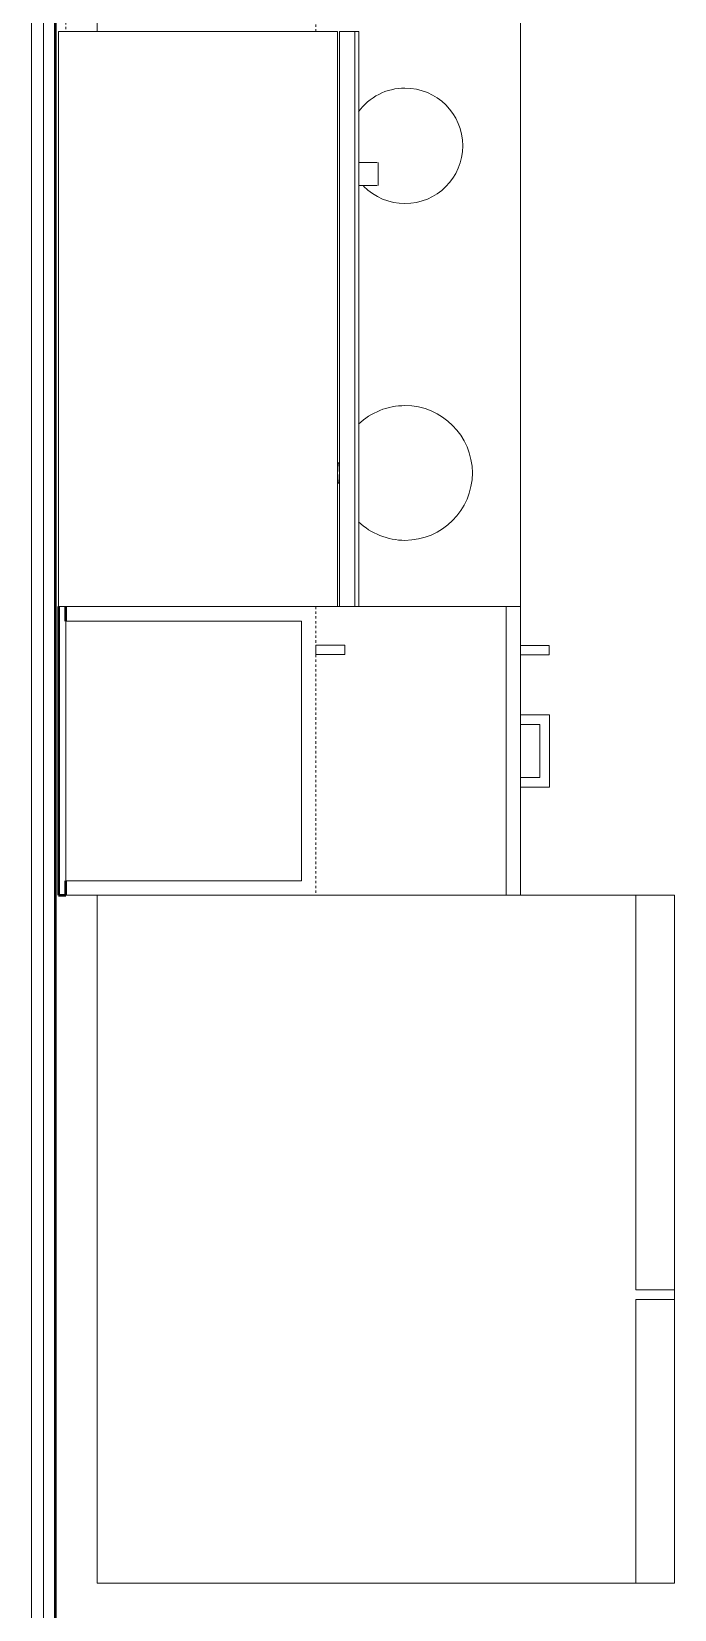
# Model space of a CAD drawing. Header units: inches. Extents: x -4218 to -1830, y 9756 to 12426.
# Drawn here: x -2913.3 to -2879.9, y 11329.4 to 11411.4 of the extents above; entities that cross this region are included whole.
import ezdxf

# ---------------------------------------------------------------- set-up
doc = ezdxf.new("R2010")
doc.units = ezdxf.units.IN
doc.header["$MEASUREMENT"] = 0
doc.linetypes.add('Dash', pattern=[0.25, 0.125, -0.125])
for name, color, linetype, lineweight in [('0-1', 7, 'Continuous', 5), ('0-2', 252, 'Continuous', 9), ('A-WALL-1', 250, 'Continuous', 50), ('A-WALL-2', 10, 'Continuous', 13), ('A-WALL-5', 252, 'Continuous', 9), ('A-WALL-8', 113, 'Continuous', 9), ('I-WALL-1', 250, 'Continuous', 50), ('I-WALL-4', 252, 'Continuous', 9), ('Q-CASE-1', 253, 'Continuous', 9), ('Q-CASE-2', 252, 'Continuous', 9), ('Q-CASE-3', 7, 'Continuous', 9), ('Q-CASE-6', 7, 'Dash', 9), ('Q-SPCQ-1', 7, 'Continuous', 9)]:
    doc.layers.add(name, color=color, linetype=linetype, lineweight=lineweight)

# ---------------------------------------------------------------- blocks, each defined once
blk = doc.blocks.new('Refrigerator_-_Side-by-Side_6047 - 36_ X 30_-345559-BACKGROUND - 1ST FLOOR')
at = {"layer": 'Q-SPCQ-1'}
for p, q in [((17.875, 14.422), (-17.875, 14.422)), ((-17.875, 14.422), (-17.875, -15.578)), ((17.875, -15.578), (17.875, 14.422)), ((-17.875, -13.578), (-3.125, -13.578)), ((-17.875, -13.578), (-17.875, -15.578)), ((-3.125, -15.578), (-3.125, -13.578)), ((-2.625, -13.578), (17.875, -13.578)), ((-2.625, -13.578), (-2.625, -15.578)), ((17.875, -15.578), (17.875, -13.578)), ((-17.875, -15.578), (17.875, -15.578)), ((-3.125, -15.578), (-17.875, -15.578)), ((17.875, -15.578), (-2.625, -15.578))]:
    blk.add_line(p, q, dxfattribs=at)
blk = doc.blocks.new('Range - 24_ x 30_-V66-BACKGROUND - 1ST FLOOR')
at = {"layer": 'Q-SPCQ-1'}
blk.add_line((29.437, 22), (30, 22), dxfattribs=at)
for centre, radius, start, end in [((6.5, 6), 3.5, 81.02276, 98.97724), ((6.5, 6), 3.5, 136.43005, 180), ((6.5, 6), 3.5, 360, 43.6162), ((23.5, 6), 3, 360, 53.87731), ((23.5, 6), 3, 134.26009, 180), ((6.5, 6), 3.5, 180, 0), ((23.5, 6), 3, 180, 360)]:
    blk.add_arc(centre, radius, start, end, dxfattribs=at)
blk = doc.blocks.new('300 Series Wall Hung Cabinet_301 - 12_ x 27_-2529027-BACKGROUND - 1ST FLOOR')
at = {"layer": 'Q-CASE-3'}
for p, q in [((5.25, -0.188), (-5.25, -0.188)), ((-5.25, -0.188), (-5.25, -12.438)), ((5.25, -12.438), (5.25, -0.188)), ((-5.25, -12.438), (5.25, -12.438)), ((-4, -13.188), (-3.512, -13.188)), ((-4, -13.188), (-4, -14.687)), ((-3.512, -14.687), (-3.512, -13.188)), ((-4, -14.687), (-3.512, -14.687))]:
    blk.add_line(p, q, dxfattribs=at)
at = {"layer": 'Q-CASE-6'}
for p, q in [((6, -0.188), (-6, -0.188)), ((-6, -0.188), (-6, -13.188)), ((6, -13.188), (6, -0.188)), ((-6, -13.188), (6, -13.188))]:
    blk.add_line(p, q, dxfattribs=at)
blk = doc.blocks.new('30quot_MicrowaveVent_11166 - 70cm miele oven-2322118-BACKGROUND - 1ST FLOOR')
at = {"layer": 'Q-CASE-3'}
for p, q in [((-14.203, -14.488), (-14.203, 0)), ((15.679, 0), (-14.203, 0)), ((15.679, 0), (15.679, -14.488)), ((15.679, -14.488), (-14.203, -14.488)), ((-14.203, -14.606), (15.679, -14.606)), ((-14.203, -15.394), (-14.203, -14.606)), ((15.679, -14.606), (15.679, -15.394)), ((-14.203, -15.599), (-14.203, -15.394)), ((-14.203, -15.394), (15.679, -15.394)), ((15.679, -15.394), (15.679, -15.599)), ((-14.203, -15.599), (15.679, -15.599)), ((7.687, -16.55), (7.687, -15.635)), ((8.879, -15.635), (8.879, -16.55)), ((7.687, -16.599), (8.879, -16.599))]:
    blk.add_line(p, q, dxfattribs=at)
blk = doc.blocks.new('300 Series Wall Hung Cabinet_301 - 15_ x 27_-2759284-BACKGROUND - 1ST FLOOR')
at = {"layer": 'Q-CASE-3'}
for p, q in [((-5.012, 14.687), (-5.5, 14.687)), ((-5.5, 14.687), (-5.5, 13.188)), ((-5.012, 13.188), (-5.012, 14.687)), ((-5.012, 13.188), (-5.5, 13.188)), ((6.75, 12.438), (-6.75, 12.438)), ((-6.75, 12.438), (-6.75, 0.187)), ((6.75, 0.187), (6.75, 12.438)), ((-6.75, 0.187), (6.75, 0.187))]:
    blk.add_line(p, q, dxfattribs=at)
at = {"layer": 'Q-CASE-6'}
for p, q in [((-7.5, 0.187), (-7.5, 13.188)), ((-7.5, 13.188), (7.5, 13.188)), ((7.5, 13.188), (7.5, 0.187)), ((7.5, 0.187), (-7.5, 0.187))]:
    blk.add_line(p, q, dxfattribs=at)
blk = doc.blocks.new('Single Door 1 Drawer 211 - 211 Base Cabinet Single Door1 Drawer 15_-V97-BACKGROUND - 1ST FLOOR')
at = {"layer": 'Q-CASE-1'}
for p, q in [((-11.262, -0.375), (-11.262, 0)), ((-11.262, 0), (3.738, 0)), ((-11.262, -23.25), (-11.262, -2)), ((-11.262, -23.25), (-11.262, -24)), ((1.238, -24), (1.726, -24))]:
    blk.add_line(p, q, dxfattribs=at)
at = {"layer": 'Q-CASE-2'}
for p, q in [((-11.262, -2), (-11.262, -0.375)), ((3.738, -14.488), (3.738, -14.606)), ((3.738, -15.599), (3.738, -23.25)), ((3.738, -23.25), (-11.262, -23.25)), ((3.738, -24), (3.738, -23.25)), ((-11.262, -24), (3.738, -24)), ((-5.637, -24), (-5.138, -24)), ((-1.887, -24), (-2.387, -24)), ((1.238, -24), (1.726, -24))]:
    blk.add_line(p, q, dxfattribs=at)
at = {"layer": 'Q-CASE-3'}
for p, q in [((-5.637, -24), (-5.637, -25.5)), ((-5.138, -25.001), (-5.138, -24)), ((-2.387, -24), (-2.387, -25.001)), ((-1.887, -25.5), (-1.887, -24)), ((1.238, -24), (1.238, -25.499)), ((1.726, -25.499), (1.726, -24)), ((-2.387, -25.001), (-5.138, -25.001)), ((-5.637, -25.5), (-1.887, -25.5)), ((1.238, -25.499), (1.726, -25.499))]:
    blk.add_line(p, q, dxfattribs=at)
blk = doc.blocks.new('CTR - 1st Phase - Unit Layouts_rvt-1-BACKGROUND - 1ST FLOOR')
at = {"layer": 'A-WALL-1'}
for p, q in [((-2911.922, 11381.483), (-2911.922, 11366.483)), ((-2911.547, 11380.733), (-2911.547, 11381.483)), ((-2911.547, 11366.483), (-2911.547, 11367.233)), ((-2911.922, 11366.483), (-2911.547, 11366.483))]:
    blk.add_line(p, q, dxfattribs=at)
at = {"layer": 'A-WALL-5'}
for p, q in [((-2911.922, 11381.483), (-2911.922, 11366.483)), ((-2911.547, 11380.733), (-2911.547, 11381.483)), ((-2911.547, 11366.483), (-2911.547, 11367.233)), ((-2911.922, 11366.483), (-2911.547, 11366.483))]:
    blk.add_line(p, q, dxfattribs=at)
at = {"layer": 'A-WALL-8'}
for p, q in [((-2887.922, 11366.483), (-2887.922, 11424.364)), ((-2887.922, 11424.364), (-2887.922, 11366.483)), ((-2911.922, 11381.483), (-2911.922, 11366.483)), ((-2911.922, 11366.483), (-2911.922, 11381.483)), ((-2911.922, 11366.483), (-2911.547, 11366.483)), ((-2911.547, 11366.483), (-2911.922, 11366.483)), ((-2911.547, 11366.483), (-2909.922, 11366.483)), ((-2909.922, 11366.483), (-2911.547, 11366.483)), ((-2887.922, 11366.483), (-2909.922, 11366.483))]:
    blk.add_line(p, q, dxfattribs=at)
at = {"layer": '0-2'}
for name, p, rotation in [('300 Series Wall Hung Cabinet_301 - 12_ x 27_-2529027-BACKGROUND - 1ST FLOOR', (-2911.735, 11417.364), 90.00000000001086), ('Range - 24_ x 30_-V66-BACKGROUND - 1ST FLOOR', (-2887.922, 11381.927), 89.9999999999884), ('30quot_MicrowaveVent_11166 - 70cm miele oven-2322118-BACKGROUND - 1ST FLOOR', (-2911.922, 11395.686), 90.00000000001282), ('Single Door 1 Drawer 211 - 211 Base Cabinet Single Door1 Drawer 15_-V97-BACKGROUND - 1ST FLOOR', (-2911.922, 11377.745), 90.0000000000076), ('300 Series Wall Hung Cabinet_301 - 15_ x 27_-2759284-BACKGROUND - 1ST FLOOR', (-2911.735, 11373.983), 270.0000000000109), ('Refrigerator_-_Side-by-Side_6047 - 36_ X 30_-345559-BACKGROUND - 1ST FLOOR', (-2895.5, 11348.608), 89.99999999999312)]:
    blk.add_blockref(name, p, dxfattribs=dict(at, rotation=rotation))
blk = doc.blocks.new('CTR - 1st Phase - Common Walls_rvt-1-BACKGROUND - 1ST FLOOR')
at = {"layer": 'A-WALL-2'}
for p, q in [((-2913.324, 11641.239), (-2913.324, 11400.852)), ((-2912.699, 11641.239), (-2912.699, 11284.289)), ((-2913.324, 11400.852), (-2913.324, 11397.368)), ((-2913.324, 11397.368), (-2913.324, 11284.289))]:
    blk.add_line(p, q, dxfattribs=at)
at = {"layer": 'I-WALL-1'}
blk.add_line((-2912.074, 11284.289), (-2912.074, 11640.614), dxfattribs=at)
at = {"layer": 'I-WALL-4'}
blk.add_line((-2912.074, 11328.011), (-2912.074, 11447.951), dxfattribs=at)

msp = doc.modelspace()

# ---------------------------------------------------------------- block references
at = {"layer": '0-1'}
for name in ['CTR - 1st Phase - Unit Layouts_rvt-1-BACKGROUND - 1ST FLOOR', 'CTR - 1st Phase - Common Walls_rvt-1-BACKGROUND - 1ST FLOOR']:
    msp.add_blockref(name, (0, 0), dxfattribs=at)

doc.saveas('drawing.dxf')
